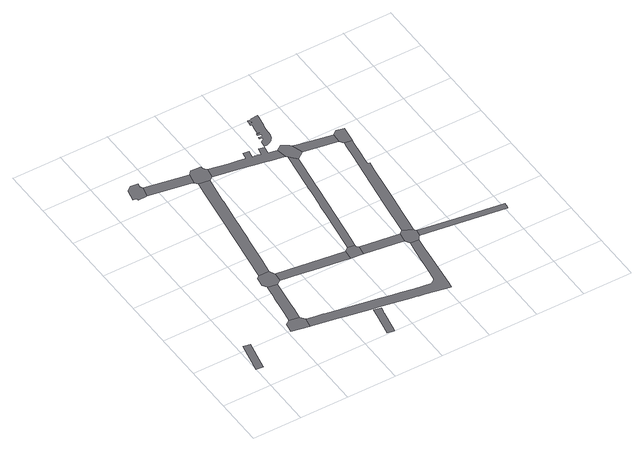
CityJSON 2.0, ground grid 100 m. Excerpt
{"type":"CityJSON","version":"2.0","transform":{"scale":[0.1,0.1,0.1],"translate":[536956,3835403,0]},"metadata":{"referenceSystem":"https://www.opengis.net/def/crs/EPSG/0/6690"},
"CityObjects":{
"road1":{"type":"Road","attributes":{"RoadStructureAttribute.sectionType":"1"},"geometry":[{"type":"MultiSurface","lod":"1","boundaries":[[[0,1,2,3,4]]]}]},
"road2":{"type":"Road","geometry":[{"type":"MultiSurface","lod":"1","boundaries":[[[5,6,7,8,9,10,11]]]}]},
"road3":{"type":"Road","attributes":{"RoadStructureAttribute.sectionType":"1"},"geometry":[{"type":"MultiSurface","lod":"1","boundaries":[[[12,13,14,15,16,17,5,11,18,19,20]]]}]},
"road4":{"type":"Road","geometry":[{"type":"MultiSurface","lod":"1","boundaries":[[[21,22,23,24,25,26,12,20,27,28]]]}]},
"road5":{"type":"Road","geometry":[{"type":"MultiSurface","lod":"1","boundaries":[[[29,30,31,32,33,34,35,36,37,38,39,40,41]]]}]},
"road6":{"type":"Road","attributes":{"RoadStructureAttribute.sectionType":"1"},"geometry":[{"type":"MultiSurface","lod":"1","boundaries":[[[42,43,44,45,46,47,48,49,50,51,52]]]}]},
"road7":{"type":"Road","attributes":{"RoadStructureAttribute.sectionType":"1"},"geometry":[{"type":"MultiSurface","lod":"1","boundaries":[[[53,54,55,56,23,22,57,58,59,60,61,62,63,64,65,66]]]}]},
"road8":{"type":"Road","attributes":{"RoadStructureAttribute.sectionType":"1"},"geometry":[{"type":"MultiSurface","lod":"1","boundaries":[[[38,37,67,68,69]]]}]},
"road9":{"type":"Road","attributes":{"RoadStructureAttribute.sectionType":"1"},"geometry":[{"type":"MultiSurface","lod":"1","boundaries":[[[28,27,70,71,72,73,74,75]]]}]},
"road10":{"type":"Road","attributes":{"RoadStructureAttribute.sectionType":"1"},"geometry":[{"type":"MultiSurface","lod":"1","boundaries":[[[76,77,78,79,80,81,82,83,84,85,86,87,88,89,90,91,92,93,94,95,10,9,96,97,98,99,100,101,102,103,104,105,106,107,108,109,110,111,112,113,114]]]}]},
"road11":{"type":"Road","geometry":[{"type":"MultiSurface","lod":"1","boundaries":[[[115,69,68,53,66,116,117,118,119,120,121,122,123,124,125,126]]]}]},
"road12":{"type":"Road","geometry":[{"type":"MultiSurface","lod":"1","boundaries":[[[127,75,74,128,129,130,131]]]}]},
"road13":{"type":"Road","geometry":[{"type":"MultiSurface","lod":"1","boundaries":[[[132,133,134,135,136,137,138,139,140,141,142,143,144,145,146,147,148,117,116,149,150,151,152,153,154,155,156]]]}]},
"road14":{"type":"Road","attributes":{"RoadStructureAttribute.sectionType":"1"},"geometry":[{"type":"MultiSurface","lod":"1","boundaries":[[[129,128,157,158]]]}]},
"road15":{"type":"Road","attributes":{"RoadStructureAttribute.sectionType":"1"},"geometry":[{"type":"MultiSurface","lod":"1","boundaries":[[[159,160,161,162,163,164,165,166,167,168,169,127,131,170,171,172,173,174,175,176]]]}]},
"road16":{"type":"Road","geometry":[{"type":"MultiSurface","lod":"1","boundaries":[[[177,158,157,76,114,178,179,180,181,182,183,184]]]}]},
"road17":{"type":"Road","geometry":[{"type":"MultiSurface","lod":"1","boundaries":[[[185,156,155,159,176,186,187,188]]]}]},
"road18":{"type":"Road","geometry":[{"type":"MultiSurface","lod":"1","boundaries":[[[189,190,191,192,193,194,195,196,197,198,199,200,201,202,203,204,205,206,207,208,209,210,211,212,213,214,215,216,217,218,219,220,221,222,223,224,225,226,227,228,229,230,231,232,233,234,235,236,237,238,239,240,241,242,243,244,245,246,247,248,249,250,251,252,253,254,255,256,257,258,259,260,261,262,263,264,265,266,267,268,269,270,271,272,273,274,275,276,277,278,279,280,281,282,283,284,285,286,287,288,289,290,291,292,293,294,295,296,297,298,299,300,301,302,303,304,305,306,307,308,309,310,311,312,313,314]]]}]},
"road19":{"type":"Road","attributes":{"RoadStructureAttribute.sectionType":"1"},"geometry":[{"type":"MultiSurface","lod":"1","boundaries":[[[315,316,317,318,319,177,184,320,321,322,323,324,325,326,327,328,329,330,331,332]]]}]},
"road20":{"type":"Road","attributes":{"RoadStructureAttribute.sectionType":"1"},"geometry":[{"type":"MultiSurface","lod":"1","boundaries":[[[333,334,335,187,186,336,337,338]]]}]},
"road21":{"type":"Road","attributes":{"RoadStructureAttribute.sectionType":"1"},"geometry":[{"type":"MultiSurface","lod":"1","boundaries":[[[339,340,341,342,343,181,180]]]}]},
"road22":{"type":"Road","geometry":[{"type":"MultiSurface","lod":"1","boundaries":[[[344,338,337,315,332,345,346,347]]]}]}
},
"vertices":[
[2,492,0],[149,473,0],[152,491,0],[265,1094,0],[119,1118,0],
[1182,1250,0],[1091,1182,0],[1054,985,0],[1234,952,0],[1412,919,0],[1449,1115,0],[1379,1212,0],
[1315,2176,0],[1291,2005,0],[1283,1948,0],[1265,1825,0],[1232,1595,0],[1214,1473,0],[1416,1473,0],[1434,1597,0],[1513,2146,0],
[1562,2487,0],[1565,2511,0],[1345,2507,0],[1284,2464,0],[1259,2269,0],[1317,2185,0],[1596,2206,0],[1623,2401,0],
[657,5702,0],[553,5626,0],[508,5382,0],[567,5371,0],[586,5343,0],[583,5325,0],[602,5321,0],[757,5321,0],[773,5333,0],[830,5547,0],[799,5592,0],[793,5588,0],[806,5681,0],
[2572,514,0],[2485,45,0],[2484,38,0],[2483,35,0],[2627,4,0],[2635,47,0],[2716,488,0],[2721,517,0],[2724,533,0],[2750,630,0],[2599,667,0],
[1715,5100,0],[1677,4834,0],[1658,4701,0],[1563,4036,0],[1598,2738,0],[1607,2800,0],[1687,3357,0],[1704,3473,0],[1738,3707,0],[1748,3777,0],[1781,4006,0],[1847,4464,0],[1853,4509,0],[1934,5068,0],
[1610,5179,0],[1666,5168,0],[1705,5386,0],
[1753,2186,0],[1819,2178,0],[2004,2151,0],[2265,2113,0],[2968,2017,0],[2995,2214,0],
[4087,1780,0],[4052,1564,0],[4040,1482,0],[4026,1369,0],[3998,1183,0],[3988,1101,0],[3970,974,0],[3940,757,0],[3838,684,0],[3501,741,0],[3248,784,0],[3094,813,0],[2916,843,0],[2879,850,0],[2206,978,0],[2071,1002,0],[1796,1053,0],[1783,1055,0],[1635,1084,0],[1462,1113,0],[1442,913,0],[1542,893,0],[1974,813,0],[2091,792,0],[2573,703,0],[2785,664,0],[3344,562,0],[3434,545,0],[3492,535,0],[3549,524,0],[3600,514,0],[3818,473,0],[4062,426,0],[4096,420,0],[4111,530,0],[4124,638,0],[4213,1390,0],[4222,1468,0],[4256,1755,0],
[1778,5458,0],[2014,5126,0],[2055,5326,0],[2044,5330,0],[2032,5338,0],[2026,5344,0],[2016,5355,0],[2010,5367,0],[1999,5390,0],[1993,5403,0],[1992,5422,0],[1992,5445,0],
[3075,2276,0],[3225,1981,0],[3252,2179,0],[3218,2219,0],[3223,2255,0],
[3193,5112,0],[3193,5114,0],[3222,5271,0],[3103,5290,0],[3075,5137,0],[3041,5151,0],[3005,5165,0],[2994,5168,0],[2967,5172,0],[2945,5172,0],[2914,5167,0],[2900,5169,0],[2929,5324,0],[2808,5341,0],[2782,5202,0],[2655,5224,0],[2449,5254,0],[2257,5081,0],[2379,5059,0],[2677,5004,0],[2798,4981,0],[3036,4937,0],[3156,4914,0],[3412,4866,0],[3376,5077,0],
[4024,1872,0],[4052,2070,0],
[3441,4826,0],[3331,4055,0],[3326,4024,0],[3326,4021,0],[3315,3949,0],[3314,3937,0],[3296,3814,0],[3255,3532,0],[3238,3410,0],[3208,3206,0],[3091,2392,0],[3238,2360,0],[3242,2387,0],[3448,3820,0],[3473,4000,0],[3476,4022,0],[3565,4645,0],[3572,4690,0],
[4136,2133,0],[4294,1821,0],[4328,1852,0],[4329,1852,0],[4354,1988,0],[4349,1991,0],[4345,1998,0],[4324,2036,0],
[3489,5160,0],[3734,4806,0],[3655,5028,0],[3627,5067,0],
[3407,6013,0],[3406,6010,0],[3402,6005,0],[3399,6002,0],[3395,6001,0],[3334,6011,0],[3327,5970,0],[3355,5966,0],[3368,5962,0],[3374,5959,0],[3380,5954,0],[3385,5948,0],[3390,5941,0],[3392,5935,0],[3393,5930,0],[3394,5926,0],[3321,5936,0],[3312,5881,0],[3389,5869,0],[3394,5866,0],[3395,5862,0],[3352,5869,0],[3345,5864,0],[3331,5771,0],[3311,5641,0],[3360,5633,0],[3356,5629,0],[3283,5640,0],[3277,5593,0],[3353,5582,0],[3356,5575,0],[3351,5548,0],[3344,5540,0],[3334,5536,0],[3270,5544,0],[3263,5495,0],[3328,5486,0],[3301,5450,0],[3273,5426,0],[3252,5411,0],[3236,5292,0],[3250,5292,0],[3267,5292,0],[3277,5293,0],[3290,5295,0],[3302,5297,0],[3313,5300,0],[3319,5302,0],[3324,5304,0],[3326,5304,0],[3334,5307,0],[3342,5310,0],[3350,5314,0],[3356,5317,0],[3364,5321,0],[3372,5326,0],[3377,5329,0],[3382,5332,0],[3391,5338,0],[3399,5345,0],[3408,5352,0],[3418,5362,0],[3426,5371,0],[3431,5377,0],[3436,5383,0],[3437,5384,0],[3440,5389,0],[3441,5391,0],[3447,5398,0],[3451,5405,0],[3456,5414,0],[3460,5422,0],[3464,5430,0],[3468,5440,0],[3472,5450,0],[3475,5462,0],[3478,5472,0],[3480,5483,0],[3483,5495,0],[3484,5504,0],[3486,5514,0],[3487,5522,0],[3488,5530,0],[3488,5539,0],[3489,5547,0],[3489,5561,0],[3488,5581,0],[3489,5584,0],[3489,5590,0],[3489,5593,0],[3489,5604,0],[3489,5613,0],[3490,5624,0],[3491,5636,0],[3492,5647,0],[3493,5658,0],[3495,5669,0],[3497,5682,0],[3499,5693,0],[3501,5706,0],[3504,5720,0],[3507,5733,0],[3510,5745,0],[3514,5759,0],[3517,5771,0],[3519,5776,0],[3522,5789,0],[3526,5806,0],[3529,5822,0],[3533,5841,0],[3537,5863,0],[3540,5878,0],[3543,5895,0],[3545,5909,0],[3548,5931,0],[3550,5949,0],[3552,5959,0],[3552,5966,0],[3553,5969,0],[3553,5975,0],[3554,5980,0],[3555,5992,0],[3556,6007,0],[3557,6019,0],[3559,6037,0],[3408,6016,0],
[4483,4595,0],[4471,4506,0],[4425,4186,0],[4404,4032,0],[4245,2911,0],[4358,2282,0],[4364,2322,0],[4394,2538,0],[4443,2881,0],[4444,2888,0],[4503,3304,0],[4561,3709,0],[4590,3915,0],[4548,3933,0],[4562,4033,0],[4595,4273,0],[4627,4498,0],[4640,4577,0],
[4328,4902,0],[4225,4921,0],[3770,5006,0],[4227,4712,0],[4424,4678,0],[4434,4884,0],
[4667,1805,0],[6048,1605,0],[6057,1670,0],[6067,1735,0],[5123,1871,0],
[4534,4951,0],[4663,4747,0],[4681,4871,0],[4686,4916,0]
]}
